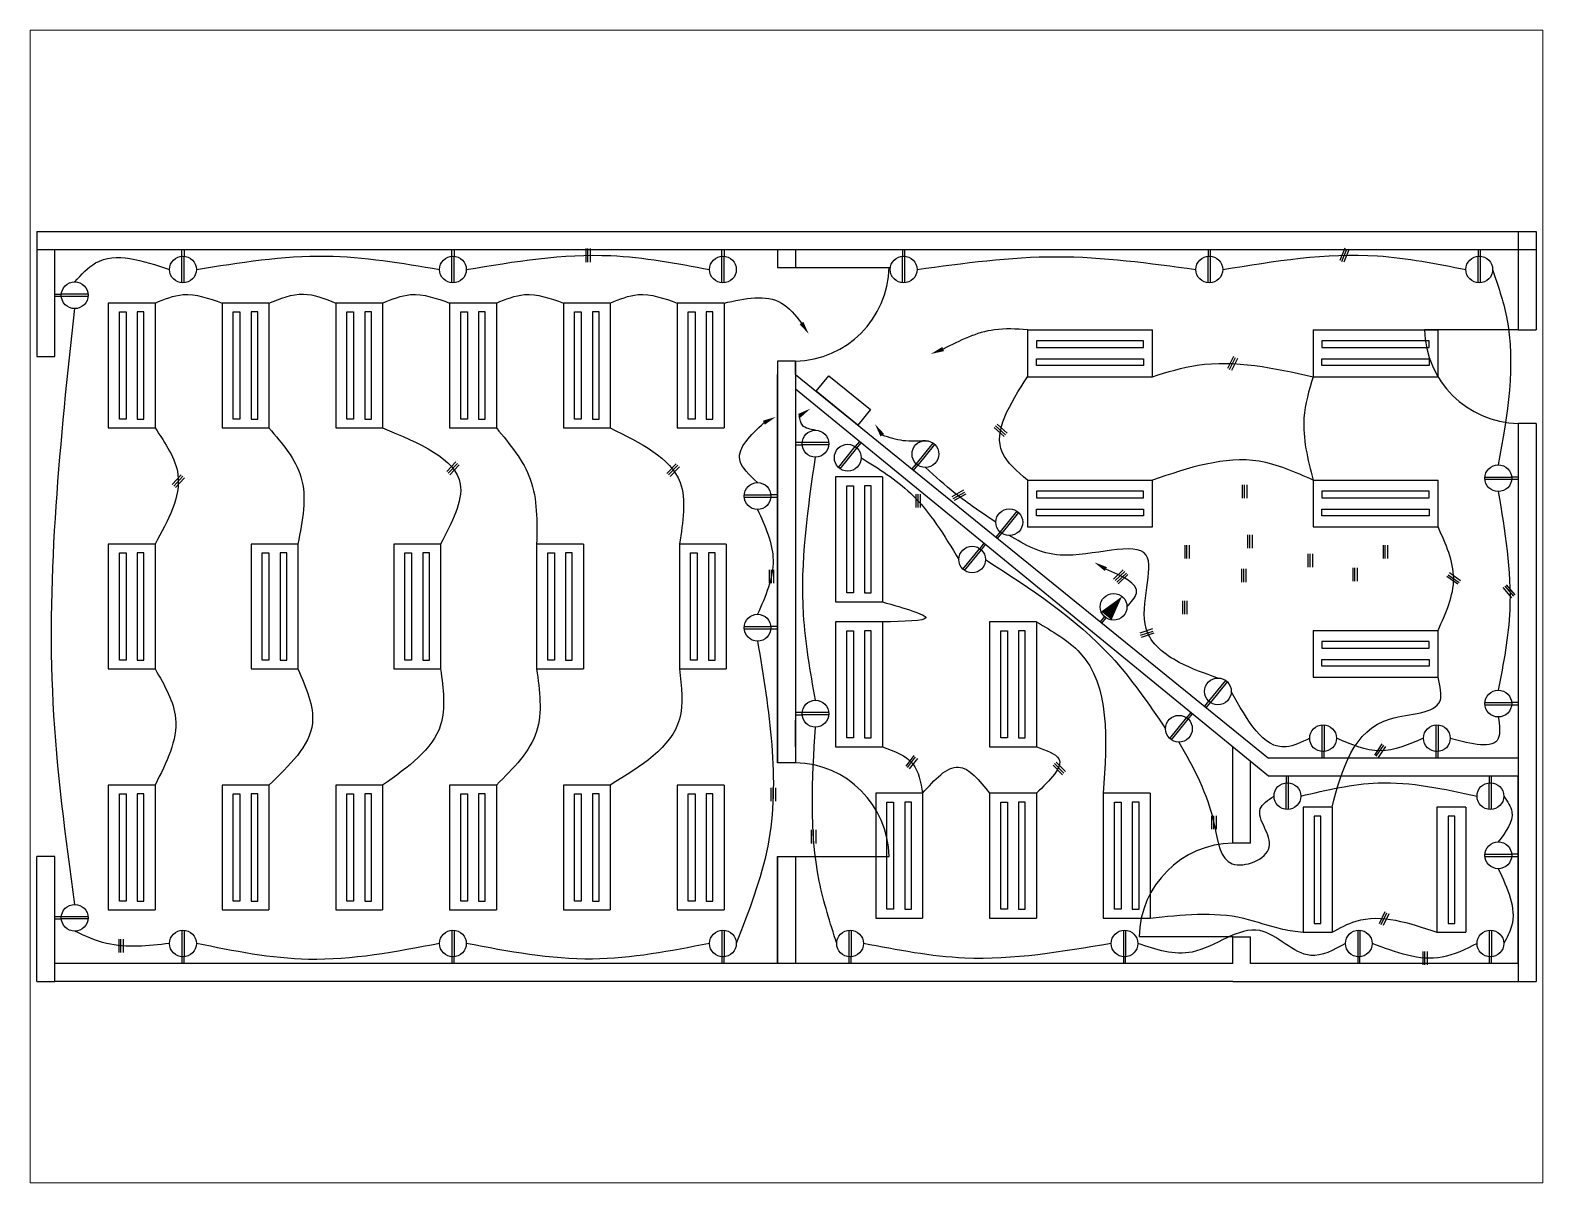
# Paper-space layout 'Layout1' of a CAD drawing. Header units: inches. Extents: x 1.05 to 9.45, y 0.8 to 7.2.
# The model-space entities are those that its viewports show. They can reach past a viewport. Long polylines and large blocks are cut down to what shows.
import ezdxf

# ---------------------------------------------------------------- set-up
doc = ezdxf.new("R2010")
doc.units = ezdxf.units.IN
doc.header["$MEASUREMENT"] = 0
doc.layers.add('LAYER1', color=1, linetype='Continuous')
doc.layers.add('LAYER6', color=6, linetype='Continuous')

# ---------------------------------------------------------------- blocks, each defined once
blk = doc.blocks.new('*U3')
at = {"layer": 'LAYER1'}
for p, q in [((10.5, 28), (-10.5, 28)), ((-10.5, 28), (-10.5, -28)), ((10.5, 28), (10.5, -28)), ((-5.5, -24), (-5.5, 24)), ((-5.5, 24), (-2.5, 24)), ((-2.5, 24), (-2.5, -24)), ((2.5, 24), (2.5, -24)), ((5.5, 24), (2.5, 24)), ((5.5, -24), (5.5, 24)), ((-2.5, -24), (-5.5, -24)), ((2.5, -24), (5.5, -24)), ((-10.5, -28), (10.5, -28))]:
    blk.add_line(p, q, dxfattribs=at)
blk = doc.blocks.new('*U4')
at = {"layer": 'LAYER1', "color": 0, "linetype": 'ByBlock', "lineweight": -2, "transparency": 16777216}
for p in [(0, 0), (51, 0), (102, 0), (153, 0), (204, 0), (255, 0), (0, -216), (51, -216), (102, -216), (153, -216), (204, -216), (255, -216)]:
    blk.add_blockref('*U3', p, dxfattribs=at)
blk = doc.blocks.new('*U5')
at = {"layer": 'LAYER1'}
for p, q in [((10.5, 28), (-10.5, 28)), ((-10.5, 28), (-10.5, -28)), ((10.5, 28), (10.5, -28)), ((-5.5, -24), (-5.5, 24)), ((-5.5, 24), (-2.5, 24)), ((-2.5, 24), (-2.5, -24)), ((2.5, 24), (2.5, -24)), ((5.5, 24), (2.5, 24)), ((5.5, -24), (5.5, 24)), ((-2.5, -24), (-5.5, -24)), ((2.5, -24), (5.5, -24)), ((-10.5, -28), (10.5, -28))]:
    blk.add_line(p, q, dxfattribs=at)
blk = doc.blocks.new('*U6')
at = {"layer": 'LAYER1', "color": 0, "linetype": 'ByBlock', "lineweight": -2, "transparency": 16777216}
for p in [(0, 0), (64, 0), (128, 0), (192, 0), (256, 0)]:
    blk.add_blockref('*U5', p, dxfattribs=at)
blk = doc.blocks.new('*U7')
at = {"layer": 'LAYER1'}
for p, q in [((10.5, 28), (-10.5, 28)), ((-10.5, 28), (-10.5, -28)), ((10.5, 28), (10.5, -28)), ((-5.5, -24), (-5.5, 24)), ((-5.5, 24), (-2.5, 24)), ((-2.5, 24), (-2.5, -24)), ((2.5, 24), (2.5, -24)), ((5.5, 24), (2.5, 24)), ((5.5, -24), (5.5, 24)), ((-2.5, -24), (-5.5, -24)), ((2.5, -24), (5.5, -24)), ((-10.5, -28), (10.5, -28))]:
    blk.add_line(p, q, dxfattribs=at)
blk = doc.blocks.new('*U8')
at = {"layer": 'LAYER1', "color": 0, "linetype": 'ByBlock', "lineweight": -2, "transparency": 16777216}
for p in [(0, 0), (51, 0), (102, 0)]:
    blk.add_blockref('*U7', p, dxfattribs=at)
blk = doc.blocks.new('*U9')
at = {"layer": 'LAYER1'}
for p, q in [((10.5, 28), (-10.5, 28)), ((-10.5, 28), (-10.5, -28)), ((10.5, 28), (10.5, -28)), ((-5.5, -24), (-5.5, 24)), ((-5.5, 24), (-2.5, 24)), ((-2.5, 24), (-2.5, -24)), ((2.5, 24), (2.5, -24)), ((5.5, 24), (2.5, 24)), ((5.5, -24), (5.5, 24)), ((-2.5, -24), (-5.5, -24)), ((2.5, -24), (5.5, -24)), ((-10.5, -28), (10.5, -28))]:
    blk.add_line(p, q, dxfattribs=at)
blk = doc.blocks.new('*U10')
at = {"layer": 'LAYER1', "color": 0, "linetype": 'ByBlock', "lineweight": -2, "transparency": 16777216}
for p in [(0, 65), (0, 0)]:
    blk.add_blockref('*U9', p, dxfattribs=at)

msp = doc.modelspace()

# ---------------------------------------------------------------- linework, layer by layer
at = {"layer": 'LAYER1'}
for p, q in [((89.67, 332.53), (89.67, 335.53)), ((89.67, 320.57), (89.67, 332.53)), ((90.67, 335.53), (90.67, 332.53)), ((90.67, 320.57), (90.67, 332.53)), ((210.67, 332.53), (210.67, 335.53)), ((210.67, 320.57), (210.67, 332.53)), ((211.67, 335.53), (211.67, 332.53)), ((211.67, 320.57), (211.67, 332.53)), ((270.7, 335.91), (270.7, 329.91)), ((271.7, 329.91), (271.7, 335.91)), ((272.7, 335.91), (272.7, 329.91)), ((331.67, 332.53), (331.67, 335.53)), ((331.67, 320.57), (331.67, 332.53)), ((332.67, 335.53), (332.67, 332.53)), ((332.67, 320.57), (332.67, 332.53)), ((412.67, 335.53), (412.67, 332.53)), ((412.67, 320.57), (412.67, 332.53)), ((413.67, 332.53), (413.67, 335.53)), ((413.67, 320.57), (413.67, 332.53)), ((549.67, 335.53), (549.67, 332.53)), ((549.67, 320.57), (549.67, 332.53)), ((550.67, 332.53), (550.67, 335.53)), ((550.67, 320.57), (550.67, 332.53)), ((610.92, 336.09), (608.65, 330.54)), ((609.58, 330.16), (611.85, 335.72)), ((612.77, 335.34), (610.51, 329.78)), ((670.67, 335.53), (670.67, 332.53)), ((670.67, 320.57), (670.67, 332.53)), ((671.67, 332.53), (671.67, 335.53)), ((671.67, 320.57), (671.67, 332.53)), ((32.67, 315.53), (35.67, 315.53)), ((35.67, 314.53), (32.67, 314.53)), ((47.63, 315.53), (35.67, 315.53)), ((47.63, 314.53), (35.67, 314.53)), ((468.67, 299.53), (468.67, 278.53)), ((468.67, 299.53), (524.67, 299.53)), ((524.67, 278.53), (524.67, 299.53)), ((596.67, 299.53), (596.67, 278.53)), ((596.67, 299.53), (652.67, 299.53)), ((652.67, 278.53), (652.67, 299.53)), ((520.67, 294.53), (472.67, 294.53)), ((472.67, 294.53), (472.67, 291.53)), ((472.67, 291.53), (520.67, 291.53)), ((520.67, 291.53), (520.67, 294.53)), ((648.67, 294.53), (600.67, 294.53)), ((600.67, 294.53), (600.67, 291.53)), ((600.67, 291.53), (648.67, 291.53)), ((648.67, 291.53), (648.67, 294.53)), ((472.67, 286.53), (520.67, 286.53)), ((472.67, 283.53), (472.67, 286.53)), ((520.67, 286.53), (520.67, 283.53)), ((560.97, 287.55), (558.38, 282.14)), ((559.29, 281.71), (561.87, 287.12)), ((562.77, 286.69), (560.19, 281.28)), ((600.67, 286.53), (648.67, 286.53)), ((600.67, 283.53), (600.67, 286.53)), ((648.67, 286.53), (648.67, 283.53)), ((373.99, 271.97), (379.66, 278.96)), ((379.66, 278.96), (398.3, 263.84)), ((468.67, 278.53), (524.67, 278.53)), ((520.67, 283.53), (472.67, 283.53)), ((596.67, 278.53), (652.67, 278.53)), ((648.67, 283.53), (600.67, 283.53)), ((392.63, 256.85), (373.99, 271.97)), ((398.3, 263.84), (392.63, 256.85)), ((458.19, 251.75), (453.74, 255.78)), ((454.41, 256.52), (458.86, 252.49)), ((459.53, 253.23), (455.08, 257.26)), ((367.67, 248.99), (364.67, 248.99)), ((364.67, 247.99), (367.67, 247.99)), ((379.63, 248.99), (367.67, 248.99)), ((379.63, 247.99), (367.67, 247.99)), ((383.96, 237.88), (391.48, 247.17)), ((384.74, 237.25), (392.26, 246.54)), ((393.37, 249.5), (391.48, 247.17)), ((392.26, 246.54), (394.15, 248.87)), ((426.29, 248.8), (418.77, 239.5)), ((427.07, 248.17), (419.55, 238.88)), ((208.36, 235.98), (212.46, 240.36)), ((213.19, 239.68), (209.09, 235.29)), ((209.82, 234.61), (213.92, 239)), ((307.11, 235.15), (311.2, 239.54)), ((311.93, 238.85), (307.84, 234.47)), ((308.57, 233.78), (312.66, 238.17)), ((418.77, 239.5), (416.88, 237.17)), ((417.66, 236.54), (419.55, 238.88)), ((85.32, 230.17), (89.41, 234.56)), ((90.15, 233.88), (86.05, 229.49)), ((86.78, 228.81), (90.88, 233.19)), ((468.67, 232.18), (468.67, 211.18)), ((468.67, 232.18), (524.67, 232.18)), ((524.67, 211.18), (524.67, 232.18)), ((596.67, 232.18), (596.67, 211.18)), ((596.67, 232.18), (652.67, 232.18)), ((652.67, 211.18), (652.67, 232.18)), ((673.71, 233.53), (685.67, 233.53)), ((673.71, 232.53), (685.67, 232.53)), ((688.67, 233.53), (685.67, 233.53)), ((685.67, 232.53), (688.67, 232.53)), ((341.71, 225.53), (353.67, 225.53)), ((341.71, 224.53), (353.67, 224.53)), ((356.67, 225.53), (353.67, 225.53)), ((353.67, 224.53), (356.67, 224.53)), ((418.61, 225.9), (418.61, 219.9)), ((419.61, 219.9), (419.61, 225.9)), ((420.61, 225.9), (420.61, 219.9)), ((440.06, 227.66), (434.83, 224.73)), ((435.31, 223.86), (440.55, 226.79)), ((441.04, 225.92), (435.8, 222.98)), ((520.67, 227.18), (472.67, 227.18)), ((472.67, 227.18), (472.67, 224.18)), ((472.67, 224.18), (520.67, 224.18)), ((520.67, 224.18), (520.67, 227.18)), ((564.95, 230.02), (564.95, 224.02)), ((565.95, 224.02), (565.95, 230.02)), ((566.95, 230.02), (566.95, 224.02)), ((648.67, 227.18), (600.67, 227.18)), ((600.67, 227.18), (600.67, 224.18)), ((600.67, 224.18), (648.67, 224.18)), ((648.67, 224.18), (648.67, 227.18)), ((463.91, 218.28), (456.39, 208.98)), ((464.69, 217.65), (457.17, 208.35)), ((472.67, 219.18), (520.67, 219.18)), ((472.67, 216.18), (472.67, 219.18)), ((520.67, 219.18), (520.67, 216.18)), ((600.67, 219.18), (648.67, 219.18)), ((600.67, 216.18), (600.67, 219.18)), ((648.67, 219.18), (648.67, 216.18)), ((468.67, 211.18), (524.67, 211.18)), ((520.67, 216.18), (472.67, 216.18)), ((596.67, 211.18), (652.67, 211.18)), ((648.67, 216.18), (600.67, 216.18)), ((449.14, 203.87), (447.25, 201.54)), ((456.39, 208.98), (454.5, 206.65)), ((455.28, 206.02), (457.17, 208.35)), ((567.36, 207.69), (567.36, 201.69)), ((568.36, 201.69), (568.36, 207.69)), ((569.36, 207.69), (569.36, 201.69)), ((439.72, 192.25), (447.25, 201.54)), ((440.5, 191.62), (448.03, 200.91)), ((448.03, 200.91), (449.91, 203.25)), ((539.13, 203.01), (539.13, 197.01)), ((540.13, 197.01), (540.13, 203.01)), ((541.13, 203.01), (541.13, 197.01)), ((594.39, 199.17), (594.39, 193.17)), ((595.39, 193.17), (595.39, 199.17)), ((596.39, 199.17), (596.39, 193.17)), ((628.02, 203.01), (628.02, 197.01)), ((629.02, 197.01), (629.02, 203.01)), ((630.02, 203.01), (630.02, 197.01)), ((352.89, 191.96), (352.89, 185.96)), ((353.89, 185.96), (353.89, 191.96)), ((354.89, 191.96), (354.89, 185.96)), ((511.63, 191.98), (507.29, 187.84)), ((507.98, 187.11), (512.32, 191.25)), ((513.01, 190.53), (508.67, 186.39)), ((564.59, 192.45), (564.59, 186.45)), ((565.59, 186.45), (565.59, 192.45)), ((566.59, 192.45), (566.59, 186.45)), ((614.45, 192.93), (614.45, 186.93)), ((615.45, 186.93), (615.45, 192.93)), ((616.45, 192.93), (616.45, 186.93)), ((662.73, 187.1), (657.82, 190.55)), ((509.36, 185.67), (513.7, 189.81)), ((661.58, 185.47), (656.67, 188.92)), ((657.24, 189.74), (662.15, 186.28)), ((685.8, 179.47), (681.84, 183.98)), ((682.59, 184.64), (686.55, 180.13)), ((687.3, 180.79), (683.34, 185.3)), ((538.17, 178.04), (538.17, 172.04)), ((539.17, 172.04), (539.17, 178.04)), ((540.17, 178.04), (540.17, 172.04)), ((503.13, 171.06), (501.24, 168.73)), ((502.01, 168.1), (503.9, 170.43)), ((503.13, 171.06), (503.9, 170.43)), ((341.71, 166.53), (353.67, 166.53)), ((341.71, 165.53), (353.67, 165.53)), ((356.67, 166.53), (353.67, 166.53)), ((353.67, 165.53), (356.67, 165.53)), ((472.67, 168.62), (451.67, 168.62)), ((451.67, 168.62), (451.67, 112.62)), ((456.67, 116.62), (456.67, 164.62)), ((456.67, 164.62), (459.67, 164.62)), ((459.67, 164.62), (459.67, 116.62)), ((464.67, 164.62), (464.67, 116.62)), ((467.67, 164.62), (464.67, 164.62)), ((467.67, 116.62), (467.67, 164.62)), ((472.67, 168.62), (472.67, 112.62)), ((524.74, 165.46), (519.04, 163.59)), ((519.35, 162.64), (525.05, 164.51)), ((525.36, 163.56), (519.66, 161.69)), ((596.67, 164.83), (596.67, 143.83)), ((596.67, 164.83), (652.67, 164.83)), ((652.67, 143.83), (652.67, 164.83)), ((648.67, 159.83), (600.67, 159.83)), ((600.67, 159.83), (600.67, 156.83)), ((600.67, 156.83), (648.67, 156.83)), ((648.67, 156.83), (648.67, 159.83)), ((600.67, 151.83), (648.67, 151.83)), ((600.67, 148.83), (600.67, 151.83)), ((648.67, 151.83), (648.67, 148.83)), ((557.39, 142.43), (549.86, 133.15)), ((596.67, 143.83), (652.67, 143.83)), ((648.67, 148.83), (600.67, 148.83)), ((558.17, 141.8), (550.64, 132.52)), ((549.86, 133.15), (547.97, 130.82)), ((548.75, 130.19), (550.64, 132.52)), ((673.71, 132.53), (685.67, 132.53)), ((673.71, 131.53), (685.67, 131.53)), ((688.67, 132.53), (685.67, 132.53)), ((685.67, 131.53), (688.67, 131.53)), ((367.67, 127.99), (364.67, 127.99)), ((364.67, 126.99), (367.67, 126.99)), ((379.63, 127.99), (367.67, 127.99)), ((379.63, 126.99), (367.67, 126.99)), ((532.41, 116.42), (539.93, 125.71)), ((533.19, 115.79), (540.71, 125.08)), ((541.82, 128.04), (539.93, 125.71)), ((540.71, 125.08), (542.6, 127.41)), ((600.67, 122.49), (600.67, 110.53)), ((601.67, 122.49), (601.67, 110.53)), ((651.67, 122.49), (651.67, 110.53)), ((652.67, 122.49), (652.67, 110.53)), ((459.67, 116.62), (456.67, 116.62)), ((464.67, 116.62), (467.67, 116.62)), ((417.74, 108.7), (414.1, 103.93)), ((451.67, 112.62), (472.67, 112.62)), ((600.67, 110.53), (600.67, 107.53)), ((601.67, 107.53), (601.67, 110.53)), ((627.51, 113.93), (624.17, 108.94)), ((625, 108.39), (628.34, 113.37)), ((629.17, 112.82), (625.83, 107.83)), ((651.67, 110.53), (651.67, 107.53)), ((652.67, 107.53), (652.67, 110.53)), ((414.89, 103.33), (418.54, 108.09)), ((419.33, 107.48), (415.68, 102.72)), ((484.3, 100.12), (480.12, 104.42)), ((480.84, 105.12), (485.02, 100.82)), ((485.74, 101.52), (481.55, 105.82)), ((584.67, 99.53), (584.67, 96.53)), ((584.67, 84.57), (584.67, 96.53)), ((585.67, 96.53), (585.67, 99.53)), ((585.67, 84.57), (585.67, 96.53)), ((675.67, 99.53), (675.67, 96.53)), ((675.67, 84.57), (675.67, 96.53)), ((676.67, 96.53), (676.67, 99.53)), ((676.67, 84.57), (676.67, 96.53)), ((353.7, 94.29), (353.7, 88.29)), ((354.7, 88.29), (354.7, 94.29)), ((355.7, 94.29), (355.7, 88.29)), ((551.22, 81.67), (551.22, 75.67)), ((552.22, 75.67), (552.22, 81.67)), ((553.22, 81.67), (553.22, 75.67)), ((605.17, 85.53), (592.17, 85.53)), ((592.17, 85.53), (592.17, 29.53)), ((597.17, 81.53), (597.17, 33.53)), ((600.17, 81.53), (597.17, 81.53)), ((600.17, 33.53), (600.17, 81.53)), ((605.17, 85.53), (605.17, 29.53)), ((665.17, 85.53), (652.17, 85.53)), ((652.17, 85.53), (652.17, 29.53)), ((657.17, 81.53), (657.17, 33.53)), ((660.17, 81.53), (657.17, 81.53)), ((660.17, 33.53), (660.17, 81.53)), ((665.17, 85.53), (665.17, 29.53)), ((371.77, 75.39), (371.77, 69.39)), ((372.77, 69.39), (372.77, 75.39)), ((373.77, 75.39), (373.77, 69.39)), ((673.71, 64.53), (685.67, 64.53)), ((673.71, 63.53), (685.67, 63.53)), ((688.67, 64.53), (685.67, 64.53)), ((685.67, 63.53), (688.67, 63.53)), ((35.67, 36.53), (32.67, 36.53)), ((32.67, 35.53), (35.67, 35.53)), ((47.63, 36.53), (35.67, 36.53)), ((47.63, 35.53), (35.67, 35.53)), ((628.9, 38.77), (626.23, 33.39)), ((627.13, 32.95), (629.8, 38.32)), ((630.7, 37.87), (628.02, 32.5)), ((89.67, 30.49), (89.67, 18.53)), ((90.67, 30.49), (90.67, 18.53)), ((210.67, 30.49), (210.67, 18.53)), ((211.67, 30.49), (211.67, 18.53)), ((331.67, 30.49), (331.67, 18.53)), ((332.67, 30.49), (332.67, 18.53)), ((388.67, 30.49), (388.67, 18.53)), ((389.67, 30.49), (389.67, 18.53)), ((511.67, 30.49), (511.67, 18.53)), ((512.67, 30.49), (512.67, 18.53)), ((592.17, 29.53), (605.17, 29.53)), ((597.17, 33.53), (600.17, 33.53)), ((616.67, 30.49), (616.67, 18.53)), ((617.67, 30.49), (617.67, 18.53)), ((652.17, 29.53), (665.17, 29.53)), ((657.17, 33.53), (660.17, 33.53)), ((675.67, 30.49), (675.67, 18.53)), ((676.67, 30.49), (676.67, 18.53)), ((61.37, 26.47), (61.37, 20.47)), ((62.37, 20.47), (62.37, 26.47)), ((63.37, 26.47), (63.37, 20.47)), ((645.81, 20.98), (645.81, 14.98)), ((646.81, 14.98), (646.81, 20.98)), ((647.81, 20.98), (647.81, 14.98)), ((89.67, 18.53), (89.67, 15.53)), ((90.67, 15.53), (90.67, 18.53)), ((210.67, 18.53), (210.67, 15.53)), ((211.67, 15.53), (211.67, 18.53)), ((331.67, 18.53), (331.67, 15.53)), ((332.67, 15.53), (332.67, 18.53)), ((388.67, 18.53), (388.67, 15.53)), ((389.67, 15.53), (389.67, 18.53)), ((511.67, 18.53), (511.67, 15.53)), ((512.67, 15.53), (512.67, 18.53)), ((616.67, 18.53), (616.67, 15.53)), ((617.67, 15.53), (617.67, 18.53)), ((675.67, 18.53), (675.67, 15.53)), ((676.67, 15.53), (676.67, 18.53))]:
    msp.add_line(p, q, dxfattribs=at)
for points in [[(367.39, 302.58, 2, 0, 0), (370.69, 297.57, 0, 0, 0)], [(430.87, 290.91, 2, 0, 0), (425.3, 288.68, 0, 0, 0)], [(366.36, 260.97, 2, 0, 0), (371.41, 264.22, 0, 0, 0)], [(350.5, 257.89, 2, 0, 0), (355.89, 260.52, 0, 0, 0)], [(403.61, 252.3, 2, 0, 0), (400.31, 257.31, 0, 0, 0)], [(503.8, 192.3, 2, 0, 0), (498.63, 195.34, 0, 0, 0)], [(504.03, 171.39, 6, 0, 0), (511.07, 180.06, 0, 0, 0)]]:
    msp.add_lwpolyline(points, format="xyseb", dxfattribs=at)
for centre in [(90.17, 326.55), (211.17, 326.55), (332.17, 326.55), (413.17, 326.55), (550.17, 326.55), (671.17, 326.55), (41.65, 315.03), (373.65, 248.49), (388.11, 242.21), (422.92, 243.84), (679.69, 233.03), (347.69, 225.03), (460.54, 213.31), (443.88, 196.58), (507.28, 175.39), (347.69, 166.03), (554.02, 137.48), (679.69, 132.03), (373.65, 127.49), (536.56, 120.75), (601.17, 116.51), (652.17, 116.51), (585.17, 90.55), (676.17, 90.55), (679.69, 64.03), (41.65, 36.03), (90.17, 24.51), (211.17, 24.51), (332.17, 24.51), (389.17, 24.51), (512.17, 24.51), (617.17, 24.51), (676.17, 24.51)]:
    msp.add_circle(centre, 6, dxfattribs=at)
for points in [[(41.65, 321.03), (50.98, 329.48), (84.17, 326.55)], [(96.17, 326.55), (154.26, 332.57), (205.17, 326.55)], [(217.17, 326.55), (281.92, 332.78), (326.17, 326.55)], [(419.17, 326.55), (481.7, 332.3), (544.17, 326.55)], [(556.17, 326.55), (625.58, 332.65), (665.17, 326.55)], [(677.17, 326.55), (683.35, 305.33), (679.69, 239.03)], [(77.67, 311.53), (90.19, 315.3), (107.67, 311.53)], [(128.67, 311.53), (144.2, 315.52), (158.67, 311.53)], [(179.67, 311.53), (192.19, 315.3), (209.67, 311.53)], [(230.67, 311.53), (243.19, 315.3), (260.67, 311.53)], [(281.67, 311.53), (294.19, 315.3), (311.67, 311.53)], [(41.65, 42.03), (32.04, 132.29), (41.65, 309.03)], [(524.67, 278.53), (544.8, 283.67), (596.67, 278.53)], [(468.67, 232.18), (457.45, 244.45), (468.67, 278.53)], [(77.67, 255.53), (87.89, 234.69), (77.67, 203.53)], [(128.67, 255.53), (143.06, 233.62), (141.67, 203.53)], [(179.67, 255.53), (214.45, 230.41), (205.67, 203.53)], [(230.67, 255.53), (245.85, 232.55), (248.67, 203.53)], [(281.67, 255.53), (312.95, 231.13), (312.67, 203.53)], [(373.65, 133.49), (368.32, 172.02), (373.65, 242.49)], [(394.11, 242.21), (416.27, 226.3), (437.88, 196.58)], [(596.67, 232.18), (572.51, 240.6), (524.67, 232.18)], [(679.69, 227.03), (684.83, 174.01), (679.69, 138.03)], [(347.69, 219.03), (354.68, 196.33), (347.69, 172.03)], [(652.67, 164.83), (659.7, 188.15), (652.67, 211.18)], [(554.02, 143.48), (536.71, 150.51), (521.87, 165.63), (521.87, 198.58), (483.39, 198.58), (460.54, 207.31)], [(449.88, 196.58), (506.12, 153.14), (530.56, 120.75)], [(403.67, 177.62), (423.13, 170.41), (403.67, 168.62)], [(472.67, 168.62), (492.18, 154.82), (502.67, 91.87)], [(347.69, 160.03), (352.24, 68.19), (338.17, 24.51)], [(77.67, 147.53), (86.87, 125.37), (77.67, 95.53)], [(141.67, 147.53), (148.16, 123.19), (128.67, 95.53)], [(205.67, 147.53), (205.67, 122.47), (179.67, 95.53)], [(248.67, 147.53), (248.67, 119.57), (230.67, 95.53)], [(312.67, 147.53), (312.67, 125), (281.67, 95.53)], [(605.17, 85.53), (631.45, 125.21), (653.59, 133.22), (652.67, 143.83)], [(595.17, 116.51), (584.59, 112.63), (560.02, 137.48)], [(383.17, 24.51), (375.37, 52.46), (373.65, 121.49)], [(646.17, 116.51), (626.67, 110.88), (607.17, 116.51)], [(403.67, 112.62), (417.29, 105.04), (421.67, 91.87)], [(536.56, 114.75), (552.63, 76.85), (560.44, 60.23), (577.07, 67.69), (573, 84.82), (579.17, 90.55)], [(421.67, 91.87), (437.75, 103.58), (451.67, 91.87)], [(591.17, 90.55), (625.79, 96.47), (670.17, 90.55)], [(682.17, 90.55), (685.75, 83.46), (679.69, 70.03)], [(679.69, 58.03), (685.66, 32.29), (682.17, 24.51)], [(523.67, 35.87), (565.46, 35.87), (583.03, 30.97), (592.17, 29.53)], [(605.17, 29.53), (615.94, 34.52), (652.17, 29.53)], [(84.17, 24.51), (55.94, 24.51), (41.65, 30.03)], [(611.17, 24.51), (595.63, 19.13), (572.86, 30.27), (542.49, 20.68), (518.17, 24.51)], [(205.17, 24.51), (146.45, 17.38), (96.17, 24.51)], [(326.17, 24.51), (273.77, 17.54), (217.17, 24.51)], [(506.17, 24.51), (440.57, 17.98), (395.17, 24.51)], [(670.17, 24.51), (654.51, 18.35), (623.17, 24.51)]]:
    msp.add_spline(points, degree=3, dxfattribs=at)
for points, end_tangent in [([(332.67, 311.53), (358.43, 311.53), (367.39, 302.58)], (0.56922, -0.822185)), ([(468.67, 299.53), (453.84, 299.53), (430.87, 290.91)], (-0.76454, -0.644577)), ([(596.67, 278.53), (592.59, 260.07), (596.67, 232.18)], (1, 0)), ([(347.69, 231.03), (339.71, 241.4), (350.5, 257.89)], (0.456177, 0.889889)), ([(373.65, 254.49), (367.85, 256.76), (366.36, 260.97)], (0.960092, -0.279683)), ([(422.92, 249.84), (413, 249.84), (403.61, 252.3)], (-0.489225, 0.872158)), ([(454.54, 213.31), (436.24, 226.22), (422.92, 237.84)], (0, 1)), ([(513.28, 175.39), (517.48, 181.46), (503.8, 192.3)], (-0.865372, 0.50113)), ([(679.69, 126.03), (679.69, 116.37), (658.17, 116.37)], (0.011632, 0.999932)), ([(472.67, 112.62), (482.71, 107.23), (472.67, 91.87)], (-1, 0))]:
    msp.add_spline(points, degree=3, dxfattribs=dict(at, end_tangent=end_tangent))
at = {"layer": 'LAYER6'}
for p, q in [((24.67, 343.53), (360.67, 343.53)), ((24.67, 343.53), (24.67, 335.53)), ((360.67, 343.53), (696.67, 343.53)), ((688.67, 343.53), (688.67, 299.53)), ((696.67, 343.53), (696.67, 299.53)), ((24.67, 335.53), (360.67, 335.53)), ((24.67, 335.53), (24.67, 287.53)), ((32.67, 287.53), (32.67, 335.53)), ((356.67, 335.53), (356.67, 327.53)), ((360.67, 335.53), (696.67, 335.53)), ((364.67, 335.53), (364.67, 327.53)), ((688.67, 335.53), (688.67, 299.53)), ((356.67, 327.53), (364.67, 327.53)), ((364.67, 327.53), (406.67, 327.53)), ((688.67, 299.53), (646.67, 299.53)), ((688.67, 299.53), (696.67, 299.53)), ((24.67, 287.53), (32.67, 287.53)), ((364.67, 285.53), (356.67, 285.53)), ((356.67, 285.53), (356.67, 105.53)), ((364.67, 279.53), (364.67, 285.53)), ((364.67, 285.53), (364.67, 105.53)), ((356.67, 105.53), (356.67, 279.53)), ((364.67, 279.53), (576.67, 107.53)), ((576.67, 99.53), (364.67, 272.99)), ((696.67, 257.53), (688.67, 257.53)), ((688.67, 257.53), (688.67, 7.53)), ((696.67, 257.53), (696.67, 7.53)), ((364.67, 112.62), (364.67, 124.62)), ((560.67, 69.53), (560.67, 112.62)), ((364.67, 105.53), (356.67, 105.53)), ((568.67, 69.53), (568.67, 106.08)), ((688.67, 107.53), (576.67, 107.53)), ((688.67, 99.53), (576.67, 99.53)), ((688.67, 15.53), (688.67, 99.53)), ((568.67, 69.53), (560.67, 69.53)), ((24.67, 7.53), (24.67, 63.53)), ((32.67, 63.53), (24.67, 63.53)), ((32.67, 7.53), (32.67, 63.53)), ((32.67, 15.53), (32.67, 63.53)), ((356.67, 15.53), (356.67, 63.53)), ((356.67, 15.53), (356.67, 63.53)), ((356.67, 63.53), (364.67, 63.53)), ((356.67, 63.53), (356.67, 15.53)), ((364.67, 63.53), (406.67, 63.53)), ((364.67, 63.53), (364.67, 15.53)), ((560.67, 27.53), (518.67, 27.53)), ((560.67, 15.53), (560.67, 27.53)), ((560.67, 15.53), (560.67, 27.53)), ((560.67, 27.53), (568.67, 27.53)), ((568.67, 15.53), (568.67, 27.53)), ((560.67, 15.53), (32.67, 15.53)), ((688.67, 15.53), (568.67, 15.53)), ((24.67, 7.53), (32.67, 7.53)), ((560.67, 7.53), (32.67, 7.53)), ((560.67, 7.53), (688.67, 7.53)), ((688.67, 7.53), (696.67, 7.53))]:
    msp.add_line(p, q, dxfattribs=at)
for centre, start, end in [((363.78, 328.42), 271.18747, 358.81253), ((689.56, 300.42), 181.18747, 268.81253), ((363.78, 62.64), 1.18747, 88.81253), ((561.56, 26.64), 91.18747, 178.81253)]:
    msp.add_arc(centre, 42.9, start, end, dxfattribs=at)

# ---------------------------------------------------------------- block references
at = {"layer": 'LAYER1'}
for name, p in [('*U4', (67.17, 283.53)), ('*U10', (393.17, 140.62)), ('*U6', (67.17, 175.53)), ('*U8', (411.17, 63.87))]:
    msp.add_blockref(name, p, dxfattribs=at)

psp = doc.layouts.get("Layout1")

# ---------------------------------------------------------------- viewports
at = {"layer": 'LAYER1'}
psp.add_viewport(center=(5.25, 4), size=(8.4, 6.4), view_center_point=(360.671, 175.5325), view_height=516.491221, dxfattribs=at)

doc.saveas('drawing.dxf')
